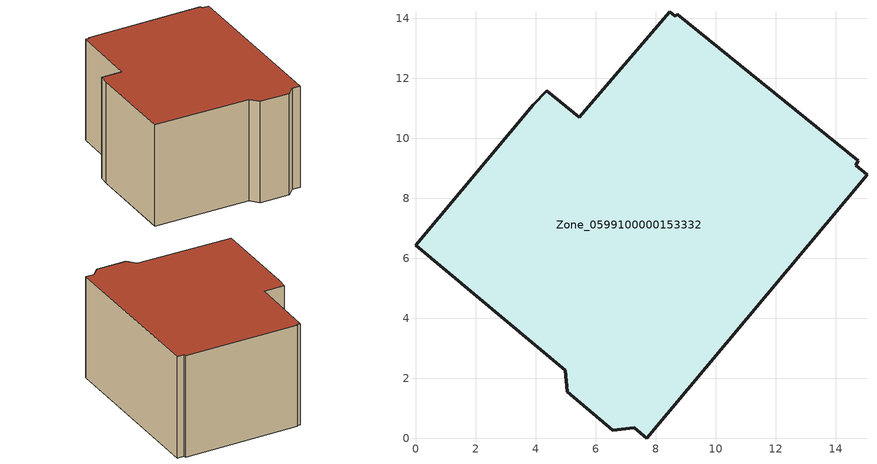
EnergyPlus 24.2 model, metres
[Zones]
Zone_0599100000153332
 floor ground (C_G): 8.72,14.14 14.75,9.26 14.68,9.1 15.05,8.79 7.7,0 7.29,0.35 6.58,0.28 5.05,1.56 4.99,2.27 0,6.43 3.92,11.12 4.37,11.59 5.46,10.7 8.48,14.22 8.66,14.07 z0
 wall outside (C_F): 5.05,1.56 6.58,0.28 7.29,0.35 7.7,0 15.05,8.79 14.68,9.1 14.75,9.26 8.72,14.14 8.66,14.07 8.48,14.22 5.46,10.7 4.37,11.59 3.92,11.12 0,6.43 4.99,2.27 5.05,1.56 z0:7
 roof outside (C_R): 14.75,9.26 8.72,14.14 8.66,14.07 8.48,14.22 5.46,10.7 4.37,11.59 3.92,11.12 0,6.43 4.99,2.27 5.05,1.56 6.58,0.28 7.29,0.35 7.7,0 15.05,8.79 14.68,9.1 z7
[BUILDING]
Pand.0599100000153332: North Axis=0; Terrain=City; Loads Convergence Tolerance Value=0.04; Temperature Convergence Tolerance Value=0.4; Solar Distribution=FullExterior; Maximum Number of Warmup Days=25; Minimum Number of Warmup Days=1
[Site:Location]
Rotterdam.The.Hague.AP_ZH_NLD Design_Conditions: Latitude=51.96; Longitude=4.45; Time Zone=1; Elevation=-4.5
[SITE:GROUNDTEMPERATURE:BUILDINGSURFACE]
18, 18, 18, 18, 18, 18, 18, 18, 18, 18, 18, 18
[MATERIAL] Thermal Absorptance=0.9; Solar Absorptance=0.7; Visible Absorptance=0.7
Name | Roughness | Thickness | Conductivity | Density | Specific Heat
G.TC.1946 | MediumSmooth | 0.15 | 1 | 540 | 1210
F.TC.1946 | Rough | 0.3 | 0.857143 | 1920 | 840
R.TC.1946 | MediumRough | 0.2 | 0.909091 | 1500 | 1000
[CONSTRUCTION]
C_G: G.TC.1946
C_F: F.TC.1946
C_R: R.TC.1946
[ZONE]
Zone_0599100000153332: Type=1; Multiplier=1; Ceiling Height=Autocalculate; Volume=Autocalculate; Floor Area=autocalculate; Part of Total Floor Area=Yes
[ZONEINFILTRATION:DESIGNFLOWRATE]
Infil_Zone_0599100000153332: Zone or ZoneList or Space or SpaceList=Zone_0599100000153332; Schedule=AlwaysOn; Design Flow Rate Calculation Method=Flow/Area; Flow Rate per Floor Area=0.003; Constant Term Coefficient=1; Temperature Term Coefficient=0; Velocity Term Coefficient=0; Velocity Squared Term Coefficient=0
[HVACTEMPLATE:ZONE:IDEALLOADSAIRSYSTEM]
Zone_0599100000153332: Maximum Heating Supply Air Temperature=50; Minimum Cooling Supply Air Temperature=13; Maximum Heating Supply Air Humidity Ratio=0.0156; Minimum Cooling Supply Air Humidity Ratio=0.0077; Heating Limit=NoLimit; Cooling Limit=NoLimit; Dehumidification Control Type=ConstantSensibleHeatRatio; Cooling Sensible Heat Ratio=0.7; Dehumidification Setpoint=60; Humidification Control Type=None; Humidification Setpoint=30; Outdoor Air Method=None; Outdoor Air Flow Rate per Person=0.00944; Outdoor Air Flow Rate per Zone Floor Area=0; Outdoor Air Flow Rate per Zone=0; Demand Controlled Ventilation Type=None; Outdoor Air Economizer Type=NoEconomizer; Heat Recovery Type=None; Sensible Heat Recovery Effectiveness=0.7; Latent Heat Recovery Effectiveness=0.65
[ZONECONTROL:THERMOSTAT]
ThermostatControl_Zone_0599100000153332: Zone or ZoneList=Zone_0599100000153332; Control Type Schedule=DualSetpointControlType; Control 1=Thermostat_Zone_0599100000153332; Temperature Difference Between Cutout And Setpoint=0
[THERMOSTATSETPOINT:DUALSETPOINT]
Thermostat_Zone_0599100000153332: Heating Setpoint Temperature Schedule=HeatingSetpoint_Zone_0599100000153332; Cooling Setpoint Temperature Schedule=CoolingSetpoint_Zone_0599100000153332
[SCHEDULE:COMPACT]
HeatingSetpoint_Zone_0599100000153332: Through: 12/31, For: AllDays, Until: 24:00, 21
CoolingSetpoint_Zone_0599100000153332: Through: 12/31, For: AllDays, Until: 24:00, 24
DualSetpointControlType: Through: 12/31, For: AllDays, Until: 24:00, 4
AlwaysOn: Through: 12/31, For: AllDays, Until: 24:00, 1
